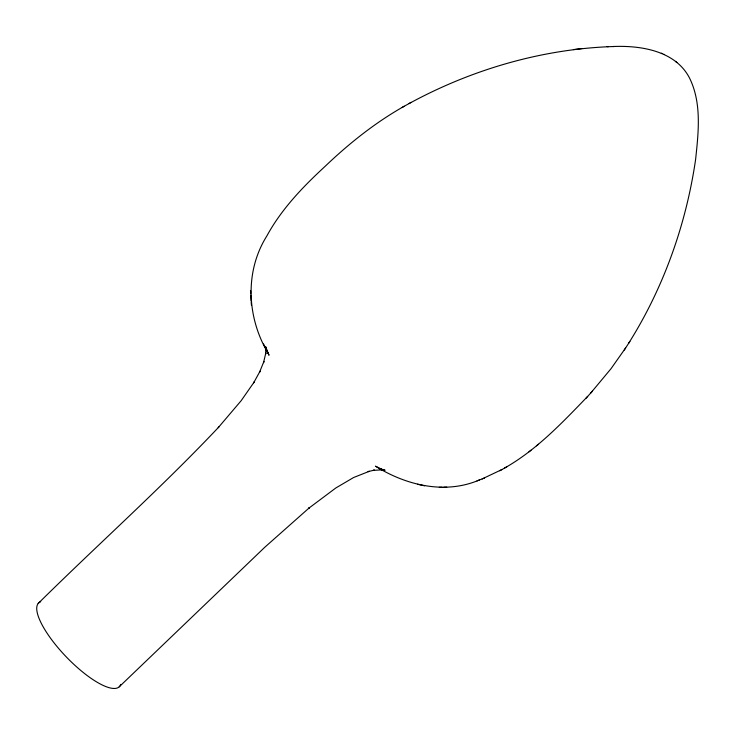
<?xml version="1.0" encoding="UTF-8"?>
<svg xmlns="http://www.w3.org/2000/svg" width="735" height="735" viewBox="0 0 735 735"><rect width="100%" height="100%" fill="white"/><g stroke="black" fill="none" stroke-linecap="round" stroke-linejoin="round"><path stroke-width="1.1" d="M266.098 348.271L266.575 349.952L265.528 346.488L269.028 355.244L266.336 349.685L268.091 353.223C246.887 317.63 244.452 271.564 266.897 235.88C281.477 209.107 302.82 186.901 325.063 166.386C349.07 143.454 375.245 122.58 404.222 106.244M628.508 343.502C663.576 287.899 686.104 224.524 695.595 159.55C698.425 132.741 701.925 103.378 689.65 78.278C675.64 50.715 640.828 45.322 612.935 46.526M590.738 393.05L611.033 368.676L625.623 347.949M624.263 350.053L629.858 341.417M504.651 468.02C536.734 449.866 562.312 422.616 587.688 396.385M585.96 398.296L592.456 391.149M38.202 603.463C98.04 544.304 161.011 488.242 218.809 427.035L218.212 427.687L241.163 400.694L254.237 381.934L253.676 382.797L260.034 371.203L259.556 372.232L263.902 361.455L263.534 362.686L265.859 352.772L265.611 354.233L265.923 347.977M119.217 686.83L264.931 547.125L309.242 507.848L308.535 508.409L335.849 487.966L353.627 477.511L369.301 471.31L368.042 471.613L374.455 470.097L373.141 470.409L382.779 469.775M536.467 445.833L538.479 444.225M528.998 451.832L531.001 450.233M402.054 107.475C466.523 70.927 539.94 48.804 614.166 46.507M408.926 103.589L411.067 102.376M482.132 478.935L501.968 469.518M499.763 470.777L506.884 466.762M381.419 469.077L375.456 466.174C406.032 485.284 444.987 494.738 479.349 479.992M476.987 480.901L484.53 478.016M581.798 48.556L573.401 49.585M607.138 46.645L608.451 46.627M439.31 487.314L442.075 487.268M443.931 487.232L446.761 487.186M385.085 470.134L380.032 469.399L382.007 469.693M424.637 485.817L417.48 484.264M381.869 469.5L384.69 470.198M383.238 469.766L380.73 468.939L383.284 469.821M661.316 53.196L662.097 53.536M663.769 54.252L664.468 54.555M675.502 61.363L676.871 62.493M263.543 343.943L265.418 347.747M265.831 347.664L266.153 350.705L265.951 348.73M251.076 301.12L250.708 295.158M251.186 302.342L251.48 305.347M250.626 290.656L250.69 293.605M120.724 684.441A58.148 17.493 46.1 0 1 66.775 657.412A58.148 17.493 46.1 0 1 40.701 601.708"/></g></svg>
